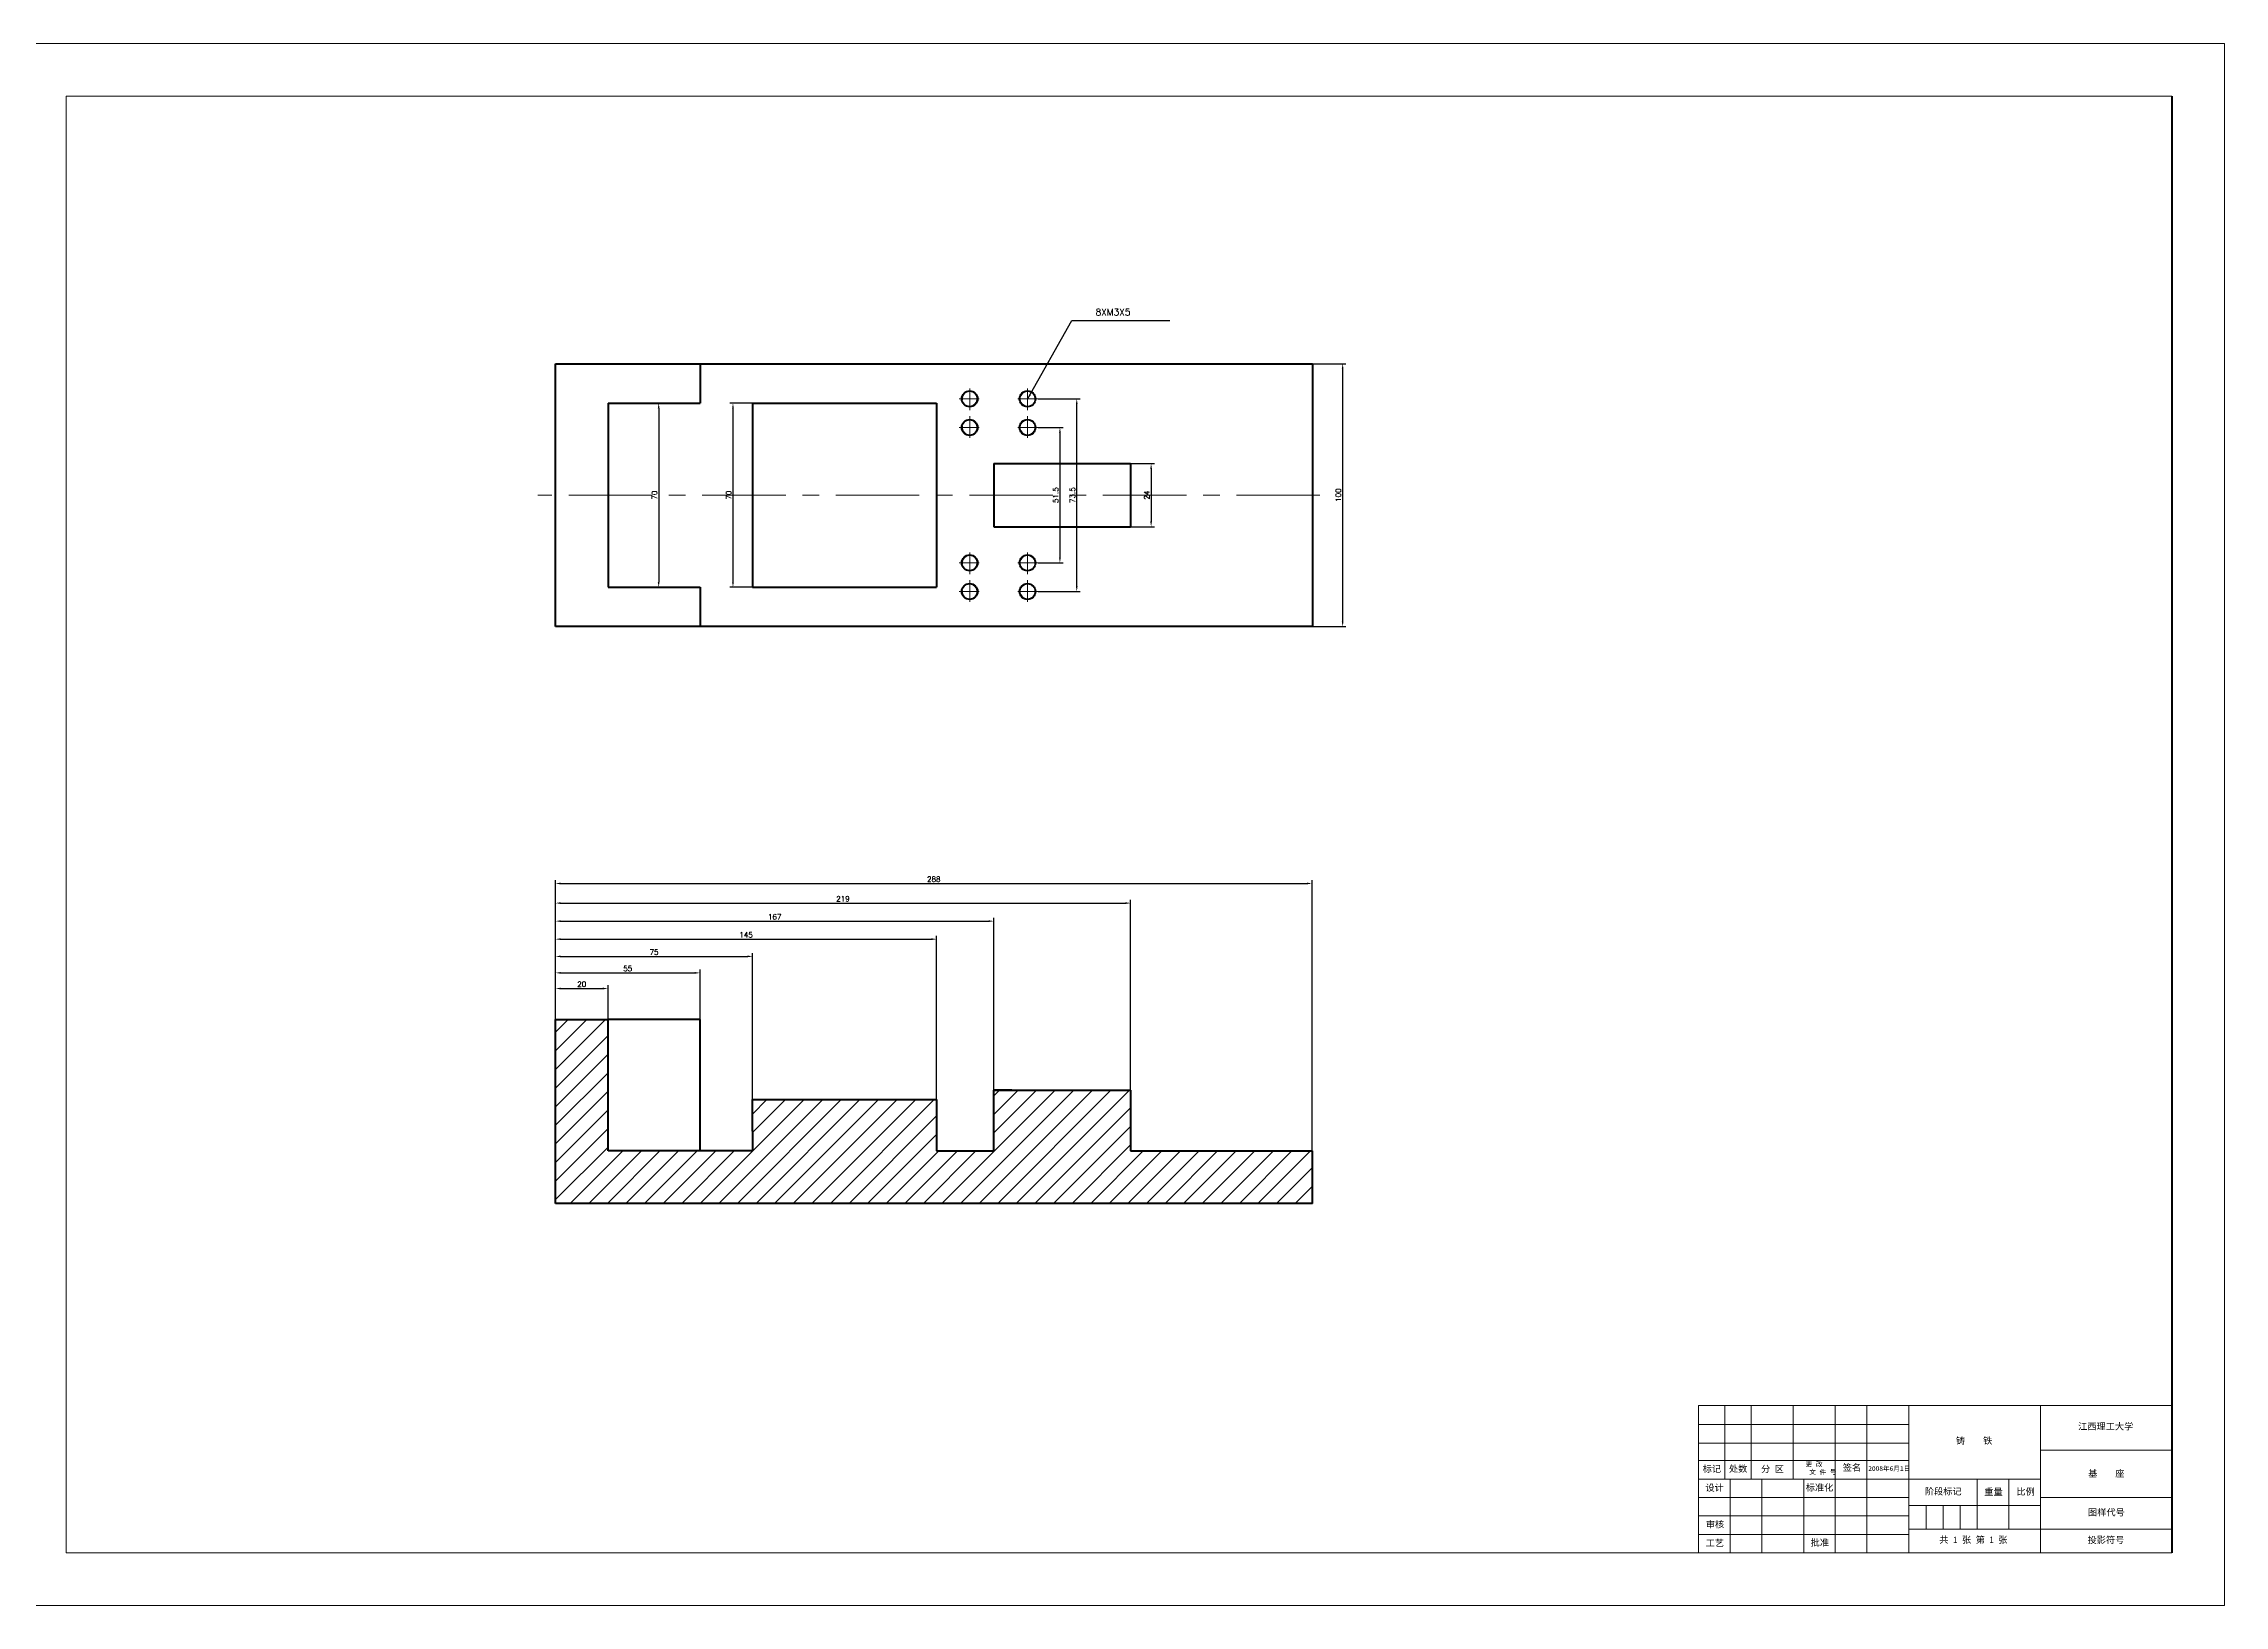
# Model space of a CAD drawing. Header units: millimetres. Extents: x -1505 to 6149, y -3153 to 848.
# Drawn here: x 899 to 1729, y -1685 to -1091 of the extents above; entities that cross this region are included whole.
import ezdxf

# ---------------------------------------------------------------- set-up
doc = ezdxf.new("R2010")
doc.units = ezdxf.units.MM
doc.linetypes.add('CENTER', pattern=[50.8, 31.75, -6.35, 6.35, -6.35])
doc.layers.add('csx', color=7, linetype='Continuous', lineweight=50)
doc.styles.add('2.5', font='simfang.ttf')
doc.styles.get("Standard").update_dxf_attribs({"font": 'txt', "bigfont": 'gbcbig.shx'})
doc.dimstyles.new('ISO-25', dxfattribs={"dimtxt": 2, "dimasz": 2, "dimexe": 1.25, "dimexo": 0, "dimtad": 1, "dimdsep": 46, "dimtxsty": 'Standard', "dimcen": 2.5, "dimadec": 0, "dimazin": 0, "dimtfac": 1, "dimtmove": 0, "dimatfit": 3, "dimfxl": 1, "dimarcsym": 0})

# ---------------------------------------------------------------- blocks, each defined once
blk = doc.blocks.new('*D86')
at = {"color": 0, "lineweight": -2}
for p, q in [((1093.74, -1462.44), (1093.74, -1449.43)), ((1095.74, -1450.68), (1111.74, -1450.68)), ((1113.74, -1462.44), (1113.74, -1449.43))]:
    blk.add_line(p, q, dxfattribs=at)
at = {"color": 0}
for points in [[(1095.74, -1450.34), (1095.74, -1451.01), (1093.74, -1450.68)], [(1111.74, -1450.34), (1111.74, -1451.01), (1113.74, -1450.68)]]:
    blk.add_solid(points, dxfattribs=at)
at = {"layer": 'Defpoints', "color": 0}
for p in [(1113.74, -1450.68), (1093.74, -1462.44), (1113.74, -1462.44)]:
    blk.add_point(p, dxfattribs=at)
at = {"color": 0, "lineweight": 13, "insert": (1103.74, -1449.05), "char_height": 2, "attachment_point": 5}
blk.add_mtext('20', dxfattribs=at)
blk = doc.blocks.new('*D85')
at = {"color": 0, "lineweight": -2}
for p, q in [((1093.74, -1462.44), (1093.74, -1443.47)), ((1095.74, -1444.72), (1146.74, -1444.72)), ((1148.74, -1462.44), (1148.74, -1443.47))]:
    blk.add_line(p, q, dxfattribs=at)
at = {"color": 0}
for points in [[(1095.74, -1444.39), (1095.74, -1445.05), (1093.74, -1444.72)], [(1146.74, -1444.39), (1146.74, -1445.05), (1148.74, -1444.72)]]:
    blk.add_solid(points, dxfattribs=at)
at = {"layer": 'Defpoints', "color": 0}
for p in [(1148.74, -1444.72), (1093.74, -1462.44), (1148.74, -1462.44)]:
    blk.add_point(p, dxfattribs=at)
at = {"color": 0, "lineweight": 13, "insert": (1121.24, -1443.09), "char_height": 2, "attachment_point": 5}
blk.add_mtext('55', dxfattribs=at)
blk = doc.blocks.new('*D87')
at = {"color": 0, "lineweight": -2}
for p, q in [((1093.74, -1462.44), (1093.74, -1437.21)), ((1095.74, -1438.46), (1166.74, -1438.46)), ((1168.74, -1492.94), (1168.74, -1437.21))]:
    blk.add_line(p, q, dxfattribs=at)
at = {"color": 0}
for points in [[(1095.74, -1438.12), (1095.74, -1438.79), (1093.74, -1438.46)], [(1166.74, -1438.12), (1166.74, -1438.79), (1168.74, -1438.46)]]:
    blk.add_solid(points, dxfattribs=at)
at = {"layer": 'Defpoints', "color": 0}
for p in [(1168.74, -1438.46), (1093.74, -1462.44), (1168.74, -1492.94)]:
    blk.add_point(p, dxfattribs=at)
at = {"color": 0, "lineweight": 13, "insert": (1131.24, -1436.83), "char_height": 2, "attachment_point": 5}
blk.add_mtext('75', dxfattribs=at)
blk = doc.blocks.new('*D88')
at = {"color": 0, "lineweight": -2}
for p, q in [((1093.74, -1462.44), (1093.74, -1430.65)), ((1095.74, -1431.9), (1236.74, -1431.9)), ((1238.74, -1492.94), (1238.74, -1430.65))]:
    blk.add_line(p, q, dxfattribs=at)
at = {"color": 0}
for points in [[(1095.74, -1431.56), (1095.74, -1432.23), (1093.74, -1431.9)], [(1236.74, -1431.56), (1236.74, -1432.23), (1238.74, -1431.9)]]:
    blk.add_solid(points, dxfattribs=at)
at = {"layer": 'Defpoints', "color": 0}
for p in [(1238.74, -1431.9), (1093.74, -1462.44), (1238.74, -1492.94)]:
    blk.add_point(p, dxfattribs=at)
at = {"color": 0, "lineweight": 13, "insert": (1166.24, -1430.27), "char_height": 2, "attachment_point": 5}
blk.add_mtext('145', dxfattribs=at)
blk = doc.blocks.new('*D89')
at = {"color": 0, "lineweight": -2}
for p, q in [((1093.74, -1462.44), (1093.74, -1423.79)), ((1095.74, -1425.04), (1258.53, -1425.04)), ((1260.53, -1489.36), (1260.53, -1423.79))]:
    blk.add_line(p, q, dxfattribs=at)
at = {"color": 0}
for points in [[(1095.74, -1424.71), (1095.74, -1425.37), (1093.74, -1425.04)], [(1258.53, -1424.71), (1258.53, -1425.37), (1260.53, -1425.04)]]:
    blk.add_solid(points, dxfattribs=at)
at = {"layer": 'Defpoints', "color": 0}
for p in [(1260.53, -1425.04), (1093.74, -1462.44), (1260.53, -1489.36)]:
    blk.add_point(p, dxfattribs=at)
at = {"color": 0, "lineweight": 13, "insert": (1177.13, -1423.41), "char_height": 2, "attachment_point": 5}
blk.add_mtext('167', dxfattribs=at)
blk = doc.blocks.new('*D90')
at = {"color": 0, "lineweight": -2}
for p, q in [((1093.74, -1462.44), (1093.74, -1416.93)), ((1095.74, -1418.18), (1310.52, -1418.18)), ((1312.52, -1489.36), (1312.52, -1416.93))]:
    blk.add_line(p, q, dxfattribs=at)
at = {"color": 0}
for points in [[(1095.74, -1417.85), (1095.74, -1418.52), (1093.74, -1418.18)], [(1310.52, -1417.85), (1310.52, -1418.52), (1312.52, -1418.18)]]:
    blk.add_solid(points, dxfattribs=at)
at = {"layer": 'Defpoints', "color": 0}
for p in [(1312.52, -1418.18), (1093.74, -1462.44), (1312.52, -1489.36)]:
    blk.add_point(p, dxfattribs=at)
at = {"color": 0, "lineweight": 13, "insert": (1203.13, -1416.56), "char_height": 2, "attachment_point": 5}
blk.add_mtext('219', dxfattribs=at)
blk = doc.blocks.new('*D91')
at = {"color": 0, "lineweight": -2}
for p, q in [((1093.74, -1462.44), (1093.74, -1409.48)), ((1381.57, -1512.44), (1381.57, -1409.48)), ((1095.74, -1410.73), (1379.57, -1410.73))]:
    blk.add_line(p, q, dxfattribs=at)
at = {"color": 0}
for points in [[(1095.74, -1410.39), (1095.74, -1411.06), (1093.74, -1410.73)], [(1379.57, -1410.39), (1379.57, -1411.06), (1381.57, -1410.73)]]:
    blk.add_solid(points, dxfattribs=at)
at = {"layer": 'Defpoints', "color": 0}
for p in [(1381.57, -1410.73), (1093.74, -1462.44), (1381.57, -1512.44)]:
    blk.add_point(p, dxfattribs=at)
at = {"color": 0, "lineweight": 13, "insert": (1237.65, -1409.1), "char_height": 2, "attachment_point": 5}
blk.add_mtext('288', dxfattribs=at)
blk = doc.blocks.new('*D92')
at = {"color": 0, "lineweight": -2}
for p, q in [((1113.74, -1228.03), (1134.26, -1228.03)), ((1133.01, -1230.03), (1133.01, -1296.03)), ((1113.74, -1298.03), (1134.26, -1298.03))]:
    blk.add_line(p, q, dxfattribs=at)
at = {"color": 0}
for points in [[(1132.67, -1230.03), (1133.34, -1230.03), (1133.01, -1228.03)], [(1132.67, -1296.03), (1133.34, -1296.03), (1133.01, -1298.03)]]:
    blk.add_solid(points, dxfattribs=at)
at = {"layer": 'Defpoints', "color": 0}
for p in [(1113.74, -1228.03), (1113.74, -1298.03), (1133.01, -1298.03)]:
    blk.add_point(p, dxfattribs=at)
at = {"color": 0, "lineweight": 13, "insert": (1131.38, -1263.03), "char_height": 2, "attachment_point": 5, "rotation": 90}
blk.add_mtext('70', dxfattribs=at)
blk = doc.blocks.new('*D93')
at = {"color": 0, "lineweight": -2}
for p, q in [((1168.74, -1228.03), (1160.01, -1228.03)), ((1161.26, -1230.03), (1161.26, -1296.03)), ((1168.74, -1298.03), (1160.01, -1298.03))]:
    blk.add_line(p, q, dxfattribs=at)
at = {"color": 0}
for points in [[(1160.93, -1230.03), (1161.59, -1230.03), (1161.26, -1228.03)], [(1160.93, -1296.03), (1161.59, -1296.03), (1161.26, -1298.03)]]:
    blk.add_solid(points, dxfattribs=at)
at = {"layer": 'Defpoints', "color": 0}
for p in [(1168.74, -1228.03), (1161.26, -1298.03), (1168.74, -1298.03)]:
    blk.add_point(p, dxfattribs=at)
at = {"color": 0, "lineweight": 13, "insert": (1159.63, -1263.03), "char_height": 2, "attachment_point": 5, "rotation": 90}
blk.add_mtext('70', dxfattribs=at)
blk = doc.blocks.new('*D94')
at = {"color": 0, "lineweight": -2}
for p, q in [((1277.35, -1237.29), (1286.89, -1237.29)), ((1285.64, -1239.29), (1285.64, -1286.78)), ((1277.35, -1288.78), (1286.89, -1288.78))]:
    blk.add_line(p, q, dxfattribs=at)
at = {"color": 0}
for points in [[(1285.3, -1239.29), (1285.97, -1239.29), (1285.64, -1237.29)], [(1285.3, -1286.78), (1285.97, -1286.78), (1285.64, -1288.78)]]:
    blk.add_solid(points, dxfattribs=at)
at = {"layer": 'Defpoints', "color": 0}
for p in [(1277.35, -1237.29), (1277.35, -1288.78), (1285.64, -1288.78)]:
    blk.add_point(p, dxfattribs=at)
at = {"color": 0, "lineweight": 13, "insert": (1284.01, -1263.03), "char_height": 2, "attachment_point": 5, "rotation": 90}
blk.add_mtext('51.5', dxfattribs=at)
blk = doc.blocks.new('*D95')
at = {"color": 0, "lineweight": -2}
for p, q in [((1277.35, -1226.38), (1293.29, -1226.38)), ((1292.04, -1297.69), (1292.04, -1228.38)), ((1277.35, -1299.69), (1293.29, -1299.69))]:
    blk.add_line(p, q, dxfattribs=at)
at = {"color": 0}
for points in [[(1291.7, -1228.38), (1292.37, -1228.38), (1292.04, -1226.38)], [(1291.7, -1297.69), (1292.37, -1297.69), (1292.04, -1299.69)]]:
    blk.add_solid(points, dxfattribs=at)
at = {"layer": 'Defpoints', "color": 0}
for p in [(1277.35, -1226.38), (1292.04, -1226.38), (1277.35, -1299.69)]:
    blk.add_point(p, dxfattribs=at)
at = {"color": 0, "lineweight": 13, "insert": (1290.41, -1263.03), "char_height": 2, "attachment_point": 5, "rotation": 90}
blk.add_mtext('73.5', dxfattribs=at)
blk = doc.blocks.new('*D96')
at = {"color": 0, "lineweight": -2}
for p, q in [((1312.52, -1251.03), (1321.57, -1251.03)), ((1320.32, -1253.03), (1320.32, -1273.03)), ((1312.52, -1275.03), (1321.57, -1275.03))]:
    blk.add_line(p, q, dxfattribs=at)
at = {"color": 0}
for points in [[(1319.99, -1253.03), (1320.65, -1253.03), (1320.32, -1251.03)], [(1319.99, -1273.03), (1320.65, -1273.03), (1320.32, -1275.03)]]:
    blk.add_solid(points, dxfattribs=at)
at = {"layer": 'Defpoints', "color": 0}
for p in [(1312.52, -1251.03), (1312.52, -1275.03), (1320.32, -1275.03)]:
    blk.add_point(p, dxfattribs=at)
at = {"color": 0, "lineweight": 13, "insert": (1318.69, -1263.03), "char_height": 2, "attachment_point": 5, "rotation": 90}
blk.add_mtext('24', dxfattribs=at)
blk = doc.blocks.new('*D97')
at = {"color": 0, "lineweight": -2}
for p, q in [((1381.65, -1213.03), (1394.43, -1213.03)), ((1393.18, -1215.03), (1393.18, -1311.03)), ((1381.65, -1313.03), (1394.43, -1313.03))]:
    blk.add_line(p, q, dxfattribs=at)
at = {"color": 0}
for points in [[(1392.84, -1215.03), (1393.51, -1215.03), (1393.18, -1213.03)], [(1392.84, -1311.03), (1393.51, -1311.03), (1393.18, -1313.03)]]:
    blk.add_solid(points, dxfattribs=at)
at = {"layer": 'Defpoints', "color": 0}
for p in [(1381.65, -1213.03), (1381.65, -1313.03), (1393.18, -1313.03)]:
    blk.add_point(p, dxfattribs=at)
at = {"color": 0, "lineweight": 13, "insert": (1391.55, -1263.03), "char_height": 2, "attachment_point": 5, "rotation": 90}
blk.add_mtext('100', dxfattribs=at)

msp = doc.modelspace()

# ---------------------------------------------------------------- hatches: boundary and pattern name
at = {"lineweight": 13}
h = msp.add_hatch(dxfattribs=at)
h.set_pattern_fill('_USER', color=256, scale=5, angle=45, style=0, pattern_type=0)
h.set_pattern_definition([(45, (-1333.273, -2296.2835), (-3.535534, 3.535534), [])])
h.paths.add_polyline_path([(1113.736, -1512.444), (1113.736, -1462.444), (1093.736, -1462.444), (1093.736, -1532.444), (1381.57, -1532.444), (1381.57, -1512.444), (1312.517, -1512.444), (1312.517, -1489.364), (1260.525, -1489.364), (1260.515, -1512.444), (1238.736, -1512.444), (1238.736, -1504.944), (1238.736, -1492.944), (1168.736, -1492.944), (1168.736, -1504.944), (1168.736, -1512.444)])

# ---------------------------------------------------------------- linework, layer by layer
for p, q in [((887.576, -1091.289), (1728.576, -1091.289)), ((1728.576, -1091.289), (1728.576, -1685.289)), ((1247.282, -1226.381), (1254.966, -1226.381)), ((1251.315, -1222.447), (1251.315, -1230.657)), ((1277.348, -1226.381), (1269.664, -1226.381)), ((1273.315, -1222.447), (1273.315, -1230.657)), ((1251.315, -1241.22), (1251.315, -1233.009)), ((1273.315, -1241.22), (1273.315, -1233.009)), ((1247.282, -1237.286), (1254.966, -1237.286)), ((1277.348, -1237.286), (1269.664, -1237.286)), ((1251.315, -1284.85), (1251.315, -1293.061)), ((1273.315, -1284.85), (1273.315, -1293.061)), ((1247.282, -1288.784), (1254.966, -1288.784)), ((1277.348, -1288.784), (1269.664, -1288.784)), ((1247.282, -1299.689), (1254.966, -1299.689)), ((1251.315, -1303.623), (1251.315, -1295.412)), ((1277.348, -1299.689), (1269.664, -1299.689)), ((1273.315, -1303.623), (1273.315, -1295.412)), ((1528.576, -1616.55), (1608.576, -1616.55)), ((1528.576, -1623.571), (1608.576, -1623.571)), ((1528.576, -1630.124), (1608.576, -1630.124)), ((1634.576, -1656.289), (1634.576, -1637.289)), ((1646.576, -1637.289), (1646.576, -1656.289)), ((1528.576, -1644.289), (1608.576, -1644.289)), ((1615.076, -1647.289), (1615.076, -1656.289)), ((1621.576, -1647.289), (1621.576, -1656.289)), ((1628.076, -1647.289), (1628.076, -1656.289)), ((1528.576, -1651.289), (1608.576, -1651.289)), ((1528.576, -1658.289), (1608.576, -1658.289)), ((1658.576, -1656.289), (1708.576, -1656.289)), ((887.576, -1685.289), (1728.576, -1685.289))]:
    msp.add_line(p, q, dxfattribs=at)
at = {"lineweight": 50}
for p, q in [((1708.576, -1111.289), (1708.576, -1665.289)), ((1093.736, -1213.035), (1381.652, -1213.035)), ((1093.736, -1313.035), (1093.736, -1213.035)), ((1148.736, -1213.035), (1148.736, -1228.035)), ((1381.652, -1213.035), (1381.652, -1313.035)), ((1113.736, -1228.035), (1113.736, -1298.035)), ((1113.736, -1228.035), (1148.736, -1228.035)), ((1168.736, -1228.035), (1168.736, -1298.035)), ((1168.736, -1228.035), (1238.736, -1228.035)), ((1238.736, -1228.035), (1238.736, -1298.035)), ((1238.736, -1228.035), (1238.736, -1243.035)), ((1260.454, -1251.035), (1307.297, -1251.035)), ((1260.454, -1251.035), (1260.454, -1275.035)), ((1307.297, -1251.035), (1312.517, -1251.035)), ((1312.517, -1251.035), (1312.517, -1275.035)), ((1260.454, -1275.035), (1307.297, -1275.035)), ((1307.297, -1275.035), (1312.517, -1275.035)), ((1113.736, -1298.035), (1148.736, -1298.035)), ((1148.736, -1298.035), (1148.736, -1313.035)), ((1168.736, -1298.035), (1238.736, -1298.035)), ((1381.652, -1313.035), (1093.736, -1313.035)), ((1093.736, -1532.444), (1093.736, -1462.444)), ((1093.736, -1462.444), (1113.736, -1462.444)), ((1113.736, -1512.444), (1113.736, -1462.444)), ((1148.736, -1462.444), (1113.736, -1462.444)), ((1148.736, -1512.444), (1148.736, -1462.444)), ((1168.736, -1504.944), (1168.736, -1492.944)), ((1168.736, -1492.944), (1238.736, -1492.944)), ((1238.736, -1492.944), (1238.736, -1504.944)), ((1238.736, -1492.944), (1238.736, -1504.944)), ((1260.515, -1512.444), (1260.525, -1489.364)), ((1260.515, -1512.444), (1260.525, -1489.364)), ((1267.315, -1489.364), (1260.525, -1489.364)), ((1260.525, -1489.364), (1312.517, -1489.364)), ((1312.517, -1489.364), (1312.517, -1512.444)), ((1168.736, -1504.944), (1168.736, -1512.444)), ((1238.736, -1504.944), (1238.736, -1512.444)), ((1238.736, -1504.944), (1238.736, -1512.444)), ((1168.736, -1512.444), (1113.736, -1512.444)), ((1153.736, -1512.444), (1149.736, -1512.444)), ((1238.736, -1512.444), (1260.515, -1512.444)), ((1312.517, -1512.444), (1381.57, -1512.444)), ((1381.57, -1512.444), (1381.57, -1532.444)), ((1381.652, -1532.444), (1093.736, -1532.444))]:
    msp.add_line(p, q, dxfattribs=at)
at = {"linetype": 'CENTER', "lineweight": 5}
msp.add_line((1384.527, -1263.035), (1087.089, -1263.035), dxfattribs=at)
at = {"lineweight": 50}
for centre in [(1251.315, -1226.381), (1273.315, -1226.381), (1251.315, -1237.286), (1273.315, -1237.286), (1251.315, -1288.784), (1273.315, -1288.784), (1251.315, -1299.689), (1273.315, -1299.689)]:
    msp.add_circle(centre, 3, dxfattribs=at)
at = {"lineweight": 13}
for centre, start, end in [((1251.315, -1226.381), 262.298785, 189.248579), ((1273.315, -1226.381), 350.751421, 277.701215), ((1251.315, -1237.286), 170.751421, 97.701215), ((1273.315, -1237.286), 82.298785, 9.248579), ((1251.315, -1288.784), 262.298785, 189.248579), ((1273.315, -1288.784), 350.751421, 277.701215), ((1251.315, -1299.689), 170.751421, 97.701215), ((1273.315, -1299.689), 82.298785, 9.248579)]:
    msp.add_arc(centre, 2.8, start, end, dxfattribs=at)
at = {"layer": 'csx', "lineweight": 13}
for p, q in [((907.576, -1111.289), (1708.576, -1111.289)), ((907.576, -1665.289), (907.576, -1111.289)), ((1528.576, -1609.289), (1708.576, -1609.289)), ((1528.576, -1665.289), (1528.576, -1609.289)), ((1538.576, -1609.289), (1538.576, -1637.289)), ((1548.576, -1609.289), (1548.576, -1637.289)), ((1564.576, -1609.289), (1564.576, -1637.289)), ((1580.576, -1609.289), (1580.576, -1637.289)), ((1592.576, -1609.289), (1592.576, -1637.289)), ((1608.576, -1609.289), (1608.576, -1665.289)), ((1658.576, -1609.289), (1658.576, -1665.289)), ((1708.576, -1626.289), (1658.576, -1626.289)), ((1528.576, -1637.289), (1658.576, -1637.289)), ((1540.576, -1637.289), (1540.576, -1665.289)), ((1552.576, -1637.289), (1552.576, -1665.289)), ((1568.576, -1637.289), (1568.576, -1665.289)), ((1580.576, -1637.289), (1580.576, -1665.289)), ((1592.576, -1637.289), (1592.576, -1665.289)), ((1658.576, -1647.289), (1608.576, -1647.289)), ((1708.576, -1644.289), (1658.576, -1644.289)), ((1658.576, -1656.289), (1608.576, -1656.289)), ((1708.576, -1665.289), (907.576, -1665.289))]:
    msp.add_line(p, q, dxfattribs=at)

# ---------------------------------------------------------------- texts
at = {"lineweight": 13, "insert": (1299.184, -1192.144), "char_height": 2.5, "width": 17.5141, "attachment_point": 1}
msp.add_mtext('8XM3X5', dxfattribs=at)
at = {"lineweight": 13, "attachment_point": 1, "style": '2.5'}
for s, width, heights, insert, char_height in [('\\pi14.357;江西理工大学', 50, [0], (1658.576, -1615.978), 2.5), ('\\pi17.91;铸    铁', 50, [0], (1608.576, -1621.38), 2.5), ('\\pi1.5643;标记', 10, [0], (1528.576, -1632.13), 2.5), ('\\pi1.5857;处数', 10, [0], (1538.532, -1632.072), 2.5), ('\\pi3.75;分 区', 16, [0], (1548.576, -1632.168), 2.5), (' 更 改        文 件 号', 16, [0], (1567.854, -1630.679), 1.8), ('\\pi2.8143;签名', 12, [0], (1580.595, -1631.595), 2.5), ('\\pi2.746;2008年6月1日', 20.65316, [9.376], (1590.355, -1632.354), 1.8), ('\\pi18.19;基    座', 50, [0], (1658.576, -1633.863), 2.5), ('\\pi2.5857;设计', 12, [0], (1528.576, -1639.287), 2.5), ('\\pi0.76429;标准化', 12, [0], (1568.576, -1639.221), 2.5), ('\\pi6.0429;阶段标记', 26, [0], (1608.576, -1640.688), 2.5), ('\\pi2.6857;重量', 12, [0], (1634.576, -1640.85), 2.5), ('\\pi2.9;比例', 12, [0], (1646.576, -1640.784), 2.5), ('\\pi18.136;图样代号', 50, [0], (1658.576, -1648.685), 2.5), ('\\pi2.7214;审核', 12, [0], (1528.576, -1653.206), 2.5), ('\\pi11.579;共 1 张 第 1 张', 50, [0], (1608.576, -1659.081), 2.5), ('\\pi17.95;投影符号', 50, [0], (1658.576, -1659.154), 2.5), ('\\pi2.6786;工艺', 12, [0], (1528.576, -1660.316), 2.5), ('\\pi2.5786;批准', 12, [0], (1568.612, -1660.163), 2.5)]:
    msp.add_mtext_dynamic_manual_height_columns(s, width=width, gutter_width=12.5, heights=heights, dxfattribs=dict(at, insert=insert, char_height=char_height))

# ---------------------------------------------------------------- dimensions: what is measured, and where the dimension line sits
at = {"lineweight": 13}
for base, p1, p2, picture, middle in [((1393.176, -1313.035), (1381.652, -1213.035), (1381.652, -1313.035), '*D97', (1391.551, -1263.035)), ((1133.007, -1298.035), (1113.736, -1228.035), (1113.736, -1298.035), '*D92', (1131.382, -1263.035)), ((1161.26, -1298.035), (1168.736, -1228.035), (1168.736, -1298.035), '*D93', (1159.635, -1263.035)), ((1285.637, -1288.784), (1277.348, -1237.286), (1277.348, -1288.784), '*D94', (1284.012, -1263.035)), ((1320.32, -1275.035), (1312.517, -1251.035), (1312.517, -1275.035), '*D96', (1318.695, -1263.035))]:
    dim = msp.add_linear_dim(base=base, p1=p1, p2=p2, angle=90, dimstyle='ISO-25', dxfattribs=at)
    dim.commit()
    dim.dimension.update_dxf_attribs({"geometry": picture, "text_midpoint": middle})
dim = msp.add_linear_dim(base=(1292.037, -1226.381), p1=(1277.348, -1299.689), p2=(1277.348, -1226.381), angle=90, text='73.5', dimstyle='ISO-25', dxfattribs=at)
dim.commit()
dim.dimension.update_dxf_attribs({"geometry": '*D95', "text_midpoint": (1290.412, -1263.035)})
for base, p2, text, picture, middle in [((1381.57, -1410.727), (1381.57, -1512.444), '288', '*D91', (1237.653, -1409.102)), ((1312.517, -1418.182), (1312.517, -1489.364), '219', '*D90', (1203.127, -1416.557)), ((1260.525, -1425.04), (1260.525, -1489.364), '167', '*D89', (1177.131, -1423.415))]:
    dim = msp.add_linear_dim(base=base, p1=(1093.736, -1462.444), p2=p2, text=text, dimstyle='ISO-25', dxfattribs=at)
    dim.commit()
    dim.dimension.update_dxf_attribs({"geometry": picture, "text_midpoint": middle})
for base, p2, picture, middle in [((1238.736, -1431.898), (1238.736, -1492.944), '*D88', (1166.236, -1430.273)), ((1168.736, -1438.458), (1168.736, -1492.944), '*D87', (1131.236, -1436.833)), ((1148.736, -1444.719), (1148.736, -1462.444), '*D85', (1121.236, -1443.094)), ((1113.736, -1450.676), (1113.736, -1462.444), '*D86', (1103.736, -1449.051))]:
    dim = msp.add_linear_dim(base=base, p1=(1093.736, -1462.444), p2=p2, dimstyle='ISO-25', dxfattribs=at)
    dim.commit()
    dim.dimension.update_dxf_attribs({"geometry": picture, "text_midpoint": middle})

# ---------------------------------------------------------------- leaders
msp.add_leader([(1273.315, -1226.552), (1290.162, -1196.565), (1327.436, -1196.565)], dimstyle='ISO-25', override={"dimgap": 0.625, "dimtad": 0}, dxfattribs=at)

doc.saveas('drawing.dxf')
